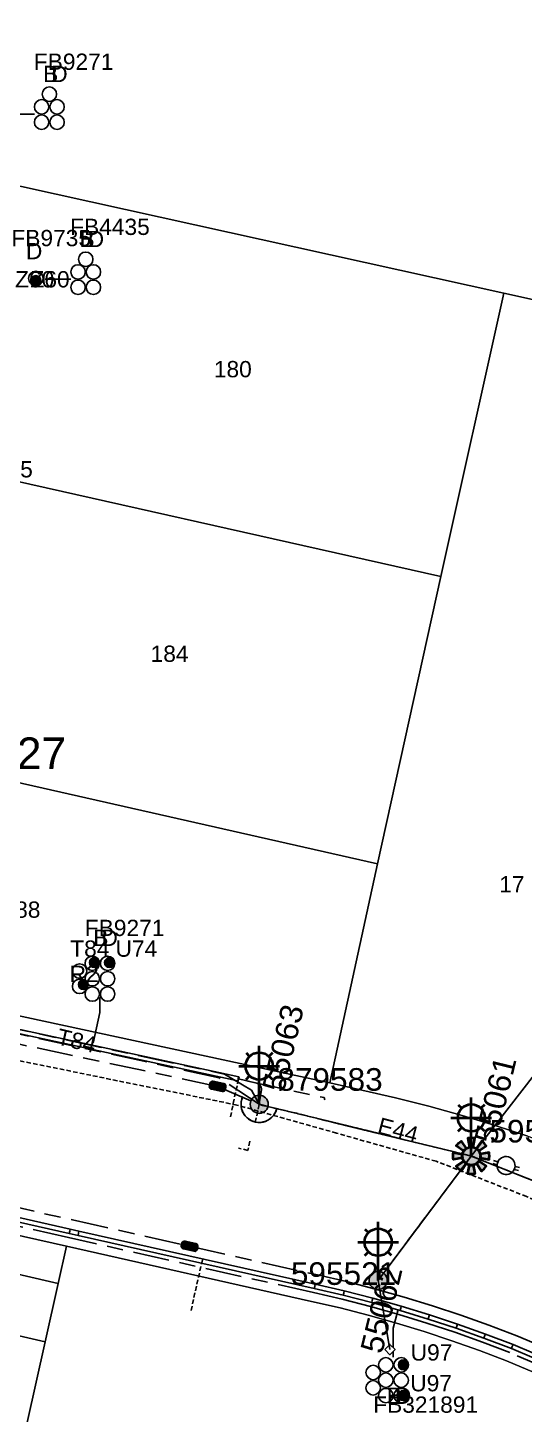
# Model space of a CAD drawing. Header units: metres. Extents: x 311347 to 316656, y 6252667 to 6255486.
# Drawn here: x 314244.8 to 314299.7, y 6254411.9 to 6254565.2 of the extents above; entities that cross this region are included whole.
import ezdxf
from ezdxf.enums import TextEntityAlignment as Align

# ---------------------------------------------------------------- set-up
doc = ezdxf.new("R2010")
doc.units = ezdxf.units.M
for name, pattern in [('Cable Exist OH', [1, 1, 0]), ('Cable Exist UG', [8.2, 4, -1.2, 1.8, -1.2]), ('DASHED', [0.75, 0.5, -0.25])]:
    doc.linetypes.add(name, pattern=pattern)
doc.layers.get('0').update_dxf_attribs({"color": 6})
for name, color, linetype, lineweight in [('Cadastre Buildings_SP_EXT', 9, 'Continuous', 5), ('Cadastre Land Parcels_SP_EXT', 9, 'Continuous', 5), ('Cadastre Roads_SP_EXT', 7, 'Continuous', 5)]:
    doc.layers.add(name, color=color, linetype=linetype, lineweight=lineweight)
for name, color, linetype in [('Duct_SP_EXT', 7, 'Continuous'), ('Equip_HV_EXT', 7, 'Continuous'), ('Equip_SP_LV_EXT', 7, 'Continuous'), ('Equip_SP_SL_EXT', 7, 'Continuous'), ('Mains_HV_EXT', 7, 'Continuous'), ('Mains_LV_EXT', 7, 'Continuous'), ('Mains_SL_EXT', 7, 'Continuous'), ('Services_SP_EXT', 7, 'Continuous'), ('Sub_SP_EXT', 7, 'Continuous'), ('SupportsOH_SP_TR_HV_LV_SL_EXT', 7, 'Continuous'), ('Trench_SP_EXT', 7, 'Continuous')]:
    doc.layers.add(name, color=color, linetype=linetype)
doc.layers.add('UNKNOWN_FEATURES', color=1, linetype='DASHED', plot=False)
doc.styles.add('iecARIAL', font='arial.ttf', dxfattribs={"height": 2})
doc.styles.add('POLE_LABEL', font='arial.ttf')
doc.styles.get("Standard").update_dxf_attribs({"font": 'arial.ttf'})

# ---------------------------------------------------------------- blocks, each defined once
blk = doc.blocks.new('SUB_PADMOUNT_EXT')
for points in [[(0, 0), (-3.84, 1.92), (-3.84, -1.92)], [(0, 0), (3.84, 1.92), (3.84, -1.92)]]:
    blk.add_hatch(color=256).paths.add_polyline_path(points)
for p, q in [((3.84, 1.92), (-3.84, -1.92)), ((-3.84, 1.92), (3.84, -1.92))]:
    blk.add_line(p, q)
blk.add_lwpolyline([(-3.84, -1.92), (3.84, -1.92), (3.84, 1.92), (-3.84, 1.92)], close=True)
for tag, height, flags, p in [('ASSET_NUM', 3.5, 8, (2, 2)), ('STREET_CODE', 0.2, 9, (1.5, 0)), ('CONSTRUCTED_VOLTAGE', 0.2, 9, (1.5, -0.2)), ('OPERATING_VOLTAGE', 0.2, 9, (1.5, -0.6)), ('ORIENTATION', 0.2, 9, (1.5, -0.8)), ('OWNED_BY', 0.2, 9, (1.5, -1)), ('OPERATED_BY', 0.2, 9, (1.5, -1.2)), ('SECONDARY_VOLTAGE', 0.2, 9, (1.5, -1.6)), ('NO_PHASES', 0.2, 9, (1.5, -0.4)), ('MAINTAINED_BY', 0.2, 9, (1.5, -1.4)), ('STATE', 0.2, 9, (1.5, -1.8)), ('SUBSTATION_TYPE', 0.2, 9, (1.5, -2.2)), ('STREETNAME', 0.2, 9, (1.5, -3)), ('PARENT', 0.2, 9, (1.5, -2)), ('USAGE', 0.2, 9, (1.5, -2.4)), ('LEGEND', 0.2, 9, (1.5, -2.6)), ('LOCATION', 0.2, 9, (1.5, -2.8)), ('SUBURB', 0.2, 9, (1.5, -3.2)), ('Z', 0.2, 1, (1.5, -3.6)), ('NOTES', 0.2, 9, (1.5, -3.4))]:
    blk.add_attdef(tag, text='', height=height, dxfattribs=dict(flags=flags)).set_placement(p, align=Align.MIDDLE_LEFT)
blk = doc.blocks.new('DUCT_EXT')
blk.add_circle((0, 0.8), 0.8)
at = {"flags": 1}
blk.add_attdef('Z', (0, 0), '', height=0.2, dxfattribs=at)
at = {"flags": 9}
for tag, p in [('DUCT_CODE', (0, 0)), ('XSECT_TYPE', (0, -0.2)), ('STATE', (0, -0.6)), ('FB_REFERENCE', (0, -0.4)), ('NOTES', (0, -0.8))]:
    blk.add_attdef(tag, text='', height=0.2, dxfattribs=at).set_placement(p, align=Align.MIDDLE_LEFT)
blk = doc.blocks.new('LV_OH_LINKS_OPEN_EXT')
for p, q in [((-0.17, 4.97), (-0.17, 5.46)), ((0.17, 4.97), (0.17, 5.46)), ((-0.17, 3), (-0.17, 2.5)), ((0.17, 3), (0.17, 2.5))]:
    blk.add_line(p, q)
blk.add_lwpolyline([(0, 2.99, 1), (0, 4.98, 1)], format="xyb", close=True)
at = {"flags": 9}
for tag, p in [('ACTUAL_STATUS', (0, 0)), ('CONSTRUCTED_VOLTAGE', (0, -0.2)), ('OPERATING_VOLTAGE', (0, -0.6)), ('ORIENTATION', (0, -0.8)), ('OWNED_BY', (0, -1)), ('STATE', (0, -1.2)), ('SWITCH_TYPE', (0, -1.4)), ('NO_PHASES', (0, -0.4)), ('USAGE', (0, -1.6)), ('LEGEND', (0, -1.8)), ('NOTES', (0, -2))]:
    blk.add_attdef(tag, text='', height=0.2, dxfattribs=at).set_placement(p, align=Align.MIDDLE_LEFT)
at = {"flags": 1}
blk.add_attdef('Z', (0, 0), '', height=0.2, dxfattribs=at)
blk = doc.blocks.new('SL_LANTERN_EXT')
at = {"lineweight": 40}
for p, q in [((0, 1.97), (0, 6.47)), ((-1.46, 5.68), (-1.06, 5.28)), ((1.46, 5.68), (1.06, 5.28)), ((-2.25, 4.22), (2.25, 4.22)), ((-1.46, 2.76), (-1.06, 3.16)), ((1.46, 2.76), (1.06, 3.16)), ((0, 0), (0, 2.72))]:
    blk.add_line(p, q, dxfattribs=at)
blk.add_circle((0, 4.22), 1.5, dxfattribs=at)
at = {"style": 'iecARIAL', "flags": 8}
blk.add_attdef('ASSET_NUM', (1.5, 1.5), '', height=2.5, dxfattribs=at)
for tag, p, height, flags in [('OPERATING_VOLTAGE', (0.98, -1.65), 0.2, 9), ('CONSTRUCTED_VOLTAGE', (0.98, -0.65), 0.2, 9), ('CONTROL_TYPE', (0.98, -0.85), 0.2, 9), ('LANTERN_PURPOSE', (0.98, -1.05), 0.2, 9), ('LANTERN_TYPE', (0.98, -1.25), 0.2, 9), ('NO_PHASES', (0.98, -1.45), 0.2, 9), ('LNUMBER', (2.18, -3.25), 2.5, 8), ('ORIENTATION', (0.98, -1.85), 0.2, 9), ('OWNED_BY', (0.98, -2.05), 0.2, 9), ('STATE', (0.98, -2.25), 0.2, 9), ('USAGE', (0.98, -2.45), 0.2, 9), ('CEXIST', (0.98, -2.65), 0.2, 9), ('CNEW', (0.98, -2.85), 0.2, 9), ('CNUMBER', (0.98, -3.05), 0.2, 9), ('CREMOVE', (0.98, -3.25), 0.2, 9), ('CREPLACE', (0.98, -3.45), 0.2, 9), ('LKINGHEIGHT', (0.98, -3.65), 0.2, 9), ('LBRACKET', (0.98, -3.85), 0.2, 9), ('LBRACKETVOCAB', (0.98, -4.05), 0.2, 9), ('LCATEGORY', (0.98, -4.25), 0.2, 9), ('LCHARGE1', (0.98, -4.45), 0.2, 9), ('LCHARGE1PERCENT', (0.98, -4.65), 0.2, 9), ('LCHARGE2', (0.98, -4.85), 0.2, 9), ('LCHARGE2PERCENT', (0.98, -5.05), 0.2, 9), ('LCHARGE3', (0.98, -5.25), 0.2, 9), ('LCHARGE3PERCENT', (0.98, -5.45), 0.2, 9), ('LEXIST', (0.98, -5.65), 0.2, 9), ('LLAMP', (0.98, -5.85), 0.2, 9), ('LLAMPVOCAB', (0.98, -6.05), 0.2, 9), ('LMAST', (0.98, -6.25), 0.2, 9), ('LMASTVOCAB', (0.98, -6.45), 0.2, 9), ('LNEW', (0.98, -6.65), 0.2, 9), ('LANTNUMBER', (0.98, -6.85), 0.2, 9), ('LOUTREACH', (0.98, -7.25), 0.2, 9), ('LOUTREACHVOCAB', (0.98, -7.45), 0.2, 9), ('LRATECODE', (0.98, -7.65), 0.2, 9), ('LREMOVE', (0.98, -7.85), 0.2, 9), ('STREETNAME', (0.98, -9.25), 0.2, 9), ('LREPLACE', (0.98, -8.05), 0.2, 9), ('LTYPE', (0.98, -8.25), 0.2, 9), ('LTYPEVOCAB', (0.98, -8.45), 0.2, 9), ('LEGEND', (0.98, -8.65), 0.2, 9), ('LOCATION', (0.98, -8.85), 0.2, 9), ('NOTES', (0.98, -9.05), 0.2, 9), ('SUBURB', (0.98, -9.45), 0.2, 1)]:
    blk.add_attdef(tag, p, '', height=height, dxfattribs=dict(flags=flags))
blk = doc.blocks.new('SL_NIGHTWATCH_EXT')
at = {"lineweight": 40}
h = blk.add_hatch(color=256, dxfattribs=at)
h.paths.add_polyline_path([(0.39, 1.96, 0.098491), (-0.39, 1.96), (-0.2, 0.98, -0.098491), (0.19, 0.98)])
h.paths.add_polyline_path([(0.55, 0.83, -0.098491), (0.83, 0.56), (1.66, 1.11, 0.098491), (1.11, 1.66)])
h.paths.add_polyline_path([(0.98, 0.2, -0.098491), (0.98, -0.19), (1.96, -0.39, 0.098491), (1.96, 0.39)])
h.paths.add_polyline_path([(0.83, -0.55, -0.098491), (0.56, -0.83), (1.11, -1.66, 0.098491), (1.66, -1.11)])
h.paths.add_polyline_path([(-0.19, -0.98), (-0.39, -1.96, 0.098491), (0.39, -1.96), (0.2, -0.98, -0.098491)])
h.paths.add_polyline_path([(-0.83, -0.56), (-1.66, -1.11, 0.098491), (-1.11, -1.66), (-0.55, -0.83, -0.098491)])
h.paths.add_polyline_path([(-0.98, 0.19), (-1.96, 0.39, 0.098491), (-1.96, -0.39), (-0.98, -0.2, -0.098491)])
h.paths.add_polyline_path([(-1.11, 1.66, 0.098491), (-1.66, 1.11), (-0.83, 0.55, -0.098491), (-0.56, 0.83)])
for p, q in [((-1.16, 1.63), (-1.16, 1.63, 0)), ((-1.1, 1.64), (-1.1, 1.64, 0)), ((1.08, 1.63), (1.08, 1.63, 0)), ((-0.86, -0.57), (-0.86, -0.57, 0)), ((0.82, -0.57), (0.82, -0.57, 0)), ((1.96, -0.37), (1.96, -0.37, 0)), ((1.13, -1.65), (1.13, -1.65, 0))]:
    blk.add_line(p, q, dxfattribs=at)
for points in [[(-0.56, 0.83, 0.098491), (-0.83, 0.55), (-1.66, 1.11, -0.098491), (-1.11, 1.66)], [(-0.2, 0.98, -0.098491), (0.19, 0.98), (0.39, 1.96, 0.098491), (-0.39, 1.96)], [(0.83, 0.56), (1.66, 1.11, 0.098491), (1.11, 1.66), (0.55, 0.83, -0.098491)], [(-0.98, 0.19, 0.098491), (-0.98, -0.2), (-1.96, -0.39, -0.098491), (-1.96, 0.39)], [(0.98, -0.19), (1.96, -0.39, 0.098491), (1.96, 0.39), (0.98, 0.2, -0.098491)], [(-0.83, -0.56, 0.098491), (-0.55, -0.83), (-1.11, -1.66, -0.098491), (-1.66, -1.11)], [(0.2, -0.98), (0.39, -1.96, -0.098491), (-0.39, -1.96), (-0.19, -0.98, 0.098491)], [(0.56, -0.83), (1.11, -1.66, 0.098491), (1.66, -1.11), (0.83, -0.55, -0.098491)]]:
    blk.add_lwpolyline(points, format="xyb", close=True, dxfattribs=at)
blk.add_circle((0, 0), 1, dxfattribs=at)
blk = doc.blocks.new('CCP_EXT')
at = {"flags": 9}
for tag, p in [('LIFE_SUPPORT', (0, -1.6)), ('STATE', (0, -1.8)), ('NOTES', (0, -2))]:
    blk.add_attdef(tag, text='', height=0.2, dxfattribs=at).set_placement(p, align=Align.MIDDLE_LEFT)
blk.add_wipeout([(0, 0.57), (0.57, 0), (0, -0.57), (-0.57, 0)])
blk.add_lwpolyline([(-0.57, 0), (0, 0.57), (0.57, 0), (0, -0.57), (-0.57, 0)])
at = {"flags": 1}
blk.add_attdef('Z', (0, 0), '', height=0.2, dxfattribs=at)
at = {"flags": 9}
for tag, p in [('CCP_TYPE', (0, 0)), ('CONSTRUCTED_VOLTAGE', (0, -0.2)), ('OPERATING_VOLTAGE', (0, -0.6)), ('ORIENTATION', (0, -0.8)), ('OWNED_BY', (0, -1)), ('NO_PHASES', (0, -0.4)), ('USAGE', (0, -1.2)), ('LEGEND', (0, -1.4))]:
    blk.add_attdef(tag, text='', height=0.2, dxfattribs=at).set_placement(p, align=Align.MIDDLE_LEFT)
blk = doc.blocks.new('POLE_EXT')
blk.add_hatch(color=256).paths.add_polyline_path([(-1, 0, 1), (1, 0, 1)])
blk.add_lwpolyline([(-1, 0, 1), (1, 0, 1)], format="xyb", close=True)
for tag, height, flags, p in [('pNumber', 2.5, 8, (-17.84, 2.07)), ('OWNED_BY', 0.2, 9, (1.35, -0.4)), ('SPECIAL_USE', 0.2, 9, (1.35, -0.8)), ('STATE', 0.2, 9, (1.35, -1)), ('cLV', 0.2, 9, (1.35, -1.4)), ('hDepth', 0.2, 9, (1.35, -1.6)), ('PARENT', 0.2, 9, (1.35, -0.6)), ('USAGE', 0.2, 9, (1.35, -1.2)), ('hDia', 0.2, 9, (1.35, -1.8)), ('cHV', 0.2, 9, (1.35, -2)), ('LBRACKET', 0.2, 9, (1.35, -2.2)), ('LExisting', 0.2, 9, (1.35, -2.4)), ('LANTNUMBER', 0.2, 9, (1.35, -2.6)), ('LOther', 0.2, 9, (1.35, -2.8)), ('LRemove', 0.2, 9, (1.35, -3)), ('cLinedev', 0.2, 9, (1.35, -3.4)), ('pExisting', 0.2, 9, (1.35, -3.8)), ('pFooting', 0.2, 9, (1.35, -4.4)), ('pNew', 0.2, 9, (1.35, -4.6)), ('LEGEND', 0.2, 9, (1.35, -3.2)), ('LOCATION', 0.2, 9, (1.35, -3.6)), ('PFNUMBER', 0.2, 9, (1.35, -4)), ('NEWPFNUMBER', 0.2, 9, (1.35, -4.2)), ('pRelocate', 0.2, 9, (1.35, -5)), ('pRemove', 0.2, 9, (1.35, -5.2)), ('pReplace', 0.2, 9, (1.35, -5.4)), ('pStay', 0.2, 9, (1.35, -5.6)), ('pType', 0.2, 9, (1.35, -5.8)), ('cspan', 0.2, 9, (1.35, -6)), ('STREETNAME', 0.2, 9, (1.35, -6.2)), ('SUBURB', 0.2, 9, (1.35, -6.4)), ('OPERATED_BY', 0.2, 9, (1.36, -7.01)), ('NOTES', 0.2, 9, (1.35, -6.6)), ('MAINTAINED_BY', 0.2, 9, (1.36, -6.81))]:
    blk.add_attdef(tag, text='', height=height, dxfattribs=dict(flags=flags)).set_placement(p, align=Align.MIDDLE_LEFT)
at = {"style": 'POLE_LABEL'}
for tag, height, flags, p in [('ASSET_NUM', 2.5, 8, (2, 2)), ('STRUCTURE_PLANT_NUMBER', 0.2, 9, (1.35, 0.03)), ('STREET_CODE', 0.2, 9, (1.35, -0.2))]:
    blk.add_attdef(tag, text='', height=height, dxfattribs=dict(at, flags=flags)).set_placement(p, align=Align.MIDDLE_LEFT)
at = {"flags": 1}
blk.add_attdef('Z', (1.35, -7.33), '', height=0.2, dxfattribs=at)
blk = doc.blocks.new('HV_STJ_EXT')
h = blk.add_hatch(color=256)
edge = h.paths.add_edge_path()
edge.add_ellipse((-0.59, 0.13), major_axis=(0.226, 0.226), ratio=1, start_angle=45, end_angle=135)
edge.add_line((-0.91, 0.13), (-0.91, -0.13))
edge.add_ellipse((-0.59, -0.13), major_axis=(0.226, 0.226), ratio=1, start_angle=135, end_angle=225)
edge.add_line((-0.59, -0.45), (0.59, -0.45))
edge.add_ellipse((0.59, -0.13), major_axis=(-0.226, 0.226), ratio=1, start_angle=135, end_angle=225)
edge.add_line((0.91, -0.13), (0.91, 0.13))
edge.add_ellipse((0.59, 0.13), major_axis=(-0.226, 0.226), ratio=1, start_angle=225, end_angle=315)
edge.add_line((0.59, 0.45), (-0.59, 0.45))
blk.add_lwpolyline([(-0.91, 0.13), (-0.91, -0.13, 0.414214), (-0.59, -0.45), (0.59, -0.45, 0.414214), (0.91, -0.13), (0.91, 0.13, 0.414214), (0.59, 0.45), (-0.59, 0.45, 0.414214)], format="xyb", close=True)
for tag, flags, p in [('ORIENTATION', 9, (1.5, 0)), ('Z', 1, (1.5, -0.8)), ('USAGE', 9, (1.5, -0.2)), ('LEGEND', 9, (1.5, -0.4)), ('NOTES', 9, (1.5, -0.6))]:
    blk.add_attdef(tag, text='', height=0.2, dxfattribs=dict(flags=flags)).set_placement(p, align=Align.MIDDLE_LEFT)
blk = doc.blocks.new('CABLE_LARGE_EXT')
h = blk.add_hatch(color=256)
edge = h.paths.add_edge_path()
edge.add_arc((0, 0.55), 0.55, 0, 360)
blk.add_circle((0, 0.55), 0.55)
at = {"flags": 1}
blk.add_attdef('Z', (0, 0), '', height=0.2, dxfattribs=at)
at = {"flags": 9}
for tag, p in [('COND_CODE', (0, 0)), ('STATE', (0, -0.4)), ('XSECT_SIZE', (0, -0.6)), ('FB_REFERENCE', (0, -0.2)), ('NOTES', (0, -0.8))]:
    blk.add_attdef(tag, text='', height=0.2, dxfattribs=at).set_placement(p, align=Align.MIDDLE_LEFT)

msp = doc.modelspace()

# ---------------------------------------------------------------- linework, layer by layer
at = {"layer": 'Cadastre Land Parcels_SP_EXT', "linetype": 'Continuous'}
for points in [[(314323.42, 6254530.12), (314341.64, 6254611.54), (314256.12, 6254630.62), (314242.32, 6254569.74), (314237.6, 6254548.94), (314240.21, 6254548.49), (314297.4, 6254535.87), (314323.42, 6254530.12)], [(314297.4, 6254535.87), (314240.21, 6254548.49), (314233.31, 6254517.35), (314290.45, 6254504.54), (314297.4, 6254535.87)], [(314323.42, 6254530.12), (314297.4, 6254535.87), (314290.45, 6254504.54), (314283.43, 6254472.77), (314278.16, 6254448.53), (314281.7, 6254447.73), (314285.42, 6254446.88), (314289.12, 6254445.95), (314292.79, 6254444.92), (314296.44, 6254443.82), (314300.07, 6254442.62), (314303.67, 6254441.34), (314307.23, 6254439.98), (314327.26, 6254529.27), (314323.42, 6254530.12)], [(314290.45, 6254504.54), (314233.31, 6254517.35), (314226.23, 6254485.71), (314283.43, 6254472.77), (314290.45, 6254504.54)], [(314283.43, 6254472.77), (314226.23, 6254485.71), (314223.56, 6254473.55), (314223.68, 6254467.06), (314227.8, 6254461.16), (314230.95, 6254458.72), (314278.16, 6254448.53), (314283.43, 6254472.77)], [(314212.1, 6254434.67), (314248.12, 6254426.34), (314249.04, 6254430.46), (314213.12, 6254438.56), (314212.1, 6254434.67)], [(314210.42, 6254428.27), (314246.69, 6254419.89), (314248.12, 6254426.34), (314212.1, 6254434.67), (314210.42, 6254428.27)], [(314246.69, 6254419.89), (314210.42, 6254428.27), (314206.81, 6254414.6), (314209.22, 6254413.95), (314243.7, 6254406.53), (314246.69, 6254419.89)]]:
    msp.add_lwpolyline(points, close=True, dxfattribs=at)
at = {"layer": 'Duct_SP_EXT'}
for p, q in [((314267.99, 6254448.74), (314230.11, 6254456.94)), ((314268.09, 6254449.21), (314230.21, 6254457.41)), ((314267.99, 6254448.74), (314268.04, 6254448.98)), ((314268.02, 6254448.74), (314267.99, 6254448.74)), ((314268.02, 6254448.74), (314268.07, 6254448.97)), ((314268.09, 6254449.21), (314268.04, 6254448.98)), ((314268.13, 6254449.2), (314268.07, 6254448.97)), ((314268.13, 6254449.2), (314268.09, 6254449.21)), ((314213.44, 6254439.98), (314249.36, 6254431.88)), ((314213.55, 6254440.45), (314249.47, 6254432.35)), ((314249.36, 6254431.88), (314249.42, 6254432.12)), ((314249.36, 6254431.88), (314250.33, 6254431.67)), ((314249.47, 6254432.35), (314249.42, 6254432.12)), ((314249.47, 6254432.35), (314250.43, 6254432.13)), ((314250.33, 6254431.67), (314250.38, 6254431.9)), ((314250.33, 6254431.67), (314250.38, 6254431.9)), ((314250.43, 6254432.13), (314250.38, 6254431.9)), ((314250.43, 6254432.13), (314250.38, 6254431.9)), ((314250.43, 6254432.13), (314250.43, 6254432.13)), ((314250.43, 6254432.13), (314276.56, 6254426.26)), ((314250.33, 6254431.67), (314250.33, 6254431.67)), ((314250.33, 6254431.67), (314276.45, 6254425.8)), ((314276.45, 6254425.8), (314276.5, 6254426.03)), ((314276.45, 6254425.8), (314279.64, 6254425.06)), ((314276.56, 6254426.26), (314276.5, 6254426.03)), ((314276.56, 6254426.26), (314279.76, 6254425.53)), ((314279.64, 6254425.06), (314279.7, 6254425.29)), ((314279.64, 6254425.06), (314282.8, 6254424.25)), ((314279.76, 6254425.53), (314279.7, 6254425.29)), ((314279.76, 6254425.53), (314282.92, 6254424.71)), ((314282.8, 6254424.25), (314282.86, 6254424.48)), ((314282.8, 6254424.25), (314285.93, 6254423.37)), ((314282.92, 6254424.71), (314282.86, 6254424.48)), ((314282.92, 6254424.71), (314286.07, 6254423.83)), ((314285.93, 6254423.37), (314286, 6254423.6)), ((314285.93, 6254423.37), (314289.04, 6254422.41)), ((314286.07, 6254423.83), (314286, 6254423.6)), ((314286.07, 6254423.83), (314289.19, 6254422.87)), ((314289.04, 6254422.41), (314289.12, 6254422.64)), ((314289.19, 6254422.87), (314289.12, 6254422.64)), ((314289.19, 6254422.87), (314292.29, 6254421.85)), ((314289.04, 6254422.41), (314292.13, 6254421.39)), ((314292.13, 6254421.39), (314292.21, 6254421.62)), ((314292.13, 6254421.39), (314295.2, 6254420.3)), ((314292.29, 6254421.85), (314292.21, 6254421.62)), ((314292.29, 6254421.85), (314295.37, 6254420.75)), ((314295.2, 6254420.3), (314295.28, 6254420.52)), ((314295.2, 6254420.3), (314298.25, 6254419.14)), ((314295.37, 6254420.75), (314295.28, 6254420.52)), ((314295.37, 6254420.75), (314298.43, 6254419.58)), ((314298.43, 6254419.58), (314298.34, 6254419.36)), ((314298.43, 6254419.58), (314302.93, 6254417.68)), ((314298.25, 6254419.14), (314298.34, 6254419.36)), ((314298.25, 6254419.14), (314302.74, 6254417.24))]:
    msp.add_line(p, q, dxfattribs=at)
for points in [[(314245.52, 6254555.65), (314242.9, 6254555.65), (314240, 6254555.9)], [(314249.51, 6254537.42), (314246.68, 6254537.42)], [(314252.74, 6254457.99), (314252.74, 6254456.32), (314251.99, 6254452.94)], [(314285.16, 6254418.18), (314285.16, 6254421.39), (314285.7, 6254423.32)]]:
    msp.add_lwpolyline(points, dxfattribs=at)
at = {"layer": 'Mains_HV_EXT', "linetype": 'Cable Exist UG'}
for points in [[(314265.76, 6254448.14), (314228.71, 6254456.04), (314224.98, 6254458.52), (314220.44, 6254465.06), (314220.58, 6254474.73), (314223.05, 6254484.87), (314233.09, 6254482.83), (314233.41, 6254484.73)], [(314265.76, 6254448.14), (314270.36, 6254446.16)], [(314208.88, 6254434.17), (314209.65, 6254437.12), (314209.65, 6254437.12), (314210.96, 6254442.12), (314239.26, 6254435.73), (314241.56, 6254435.21), (314241.56, 6254435.21), (314249.72, 6254433.37), (314262.66, 6254430.47)]]:
    msp.add_lwpolyline(points, dxfattribs=at)
at = {"layer": 'Mains_HV_EXT', "linetype": 'Continuous'}
msp.add_lwpolyline([(314268.52, 6254446.95, 1.088481), (314272.3, 6254445.68)], format="xyb", dxfattribs=at)
at = {"layer": 'Mains_HV_EXT', "linetype": 'Cable Exist OH'}
msp.add_lwpolyline([(314334.67, 6254424.15), (314293.81, 6254440.44), (314270.36, 6254446.16)], dxfattribs=at)
at = {"layer": 'Mains_LV_EXT', "linetype": 'Cable Exist UG'}
msp.add_lwpolyline([(314270.36, 6254446.16), (314265.93, 6254449.09), (314231.69, 6254456.58), (314231.06, 6254455.53), (314228.54, 6254456.01), (314228.89, 6254457.72), (314226.22, 6254459.46), (314221.68, 6254466), (314221.33, 6254469.55), (314219.78, 6254469.64), (314219.62, 6254472.17), (314221.3, 6254472.44), (314221.56, 6254474.39), (314223.75, 6254484.43), (314231.75, 6254483.71), (314233.41, 6254484.73)], dxfattribs=at)
at = {"layer": 'Mains_LV_EXT', "linetype": 'Continuous'}
msp.add_lwpolyline([(314268.55, 6254447.02, 1.111126), (314272.3, 6254445.68)], format="xyb", dxfattribs=at)
at = {"layer": 'Mains_LV_EXT', "linetype": 'Cable Exist OH'}
for points in [[(314270.36, 6254446.16), (314293.81, 6254440.44)], [(314334.69, 6254424.14), (314293.81, 6254440.44)]]:
    msp.add_lwpolyline(points, dxfattribs=at)
at = {"layer": 'Mains_SL_EXT', "linetype": 'Cable Exist UG'}
msp.add_lwpolyline([(314230.12, 6254457), (314232.94, 6254456.79), (314266.53, 6254449.49), (314269.49, 6254447.71), (314270.36, 6254446.16)], dxfattribs=at)
at = {"layer": 'Mains_SL_EXT', "linetype": 'Cable Exist OH'}
for points in [[(314270.36, 6254446.16), (314277.24, 6254444.48)], [(314277.24, 6254444.48), (314293.81, 6254440.44)], [(314283.51, 6254426.69), (314293.81, 6254440.44)], [(314293.81, 6254440.44), (314334.69, 6254424.14)]]:
    msp.add_lwpolyline(points, dxfattribs=at)
at = {"layer": 'Services_SP_EXT'}
msp.add_lwpolyline([(314302.19, 6254451.26), (314293.81, 6254440.44)], dxfattribs=at)
at = {"layer": 'Trench_SP_EXT', "linetype": 'Cable Exist UG'}
msp.add_lwpolyline([(314268.07, 6254448.97), (314270.1, 6254448.49), (314270.1, 6254448.49, -0.388748), (314270.6, 6254447.75), (314270.6, 6254447.75), (314270.37, 6254446.22)], format="xyb", dxfattribs=at)
msp.add_lwpolyline([(314269.09, 6254448.73), (314277.53, 6254446.9), (314277.62, 6254446.64)], dxfattribs=at)
at = {"layer": 'UNKNOWN_FEATURES'}
for points in [[(314267.17, 6254444.77), (314268.07, 6254448.97)], [(314269.92, 6254444.17), (314270.37, 6254446.22)], [(314270.53, 6254446.08), (314275.38, 6254444.97)], [(314269.32, 6254442.07), (314269.1, 6254441.07), (314268.07, 6254441.32)], [(314264.08, 6254428.96), (314262.8, 6254423.28)]]:
    msp.add_lwpolyline(points, dxfattribs=at)

# ---------------------------------------------------------------- block references
at = {"layer": 'Duct_SP_EXT'}
for name, p in [('DUCT_EXT', (314247.15, 6254557.07)), ('DUCT_EXT', (314246.3, 6254555.67)), ('DUCT_EXT', (314248, 6254555.67)), ('DUCT_EXT', (314246.3, 6254553.97)), ('DUCT_EXT', (314248, 6254553.97)), ('DUCT_EXT', (314251.17, 6254538.81)), ('DUCT_EXT', (314245.66, 6254536.7)), ('CABLE_LARGE_EXT', (314245.66, 6254536.7)), ('DUCT_EXT', (314250.32, 6254537.41)), ('DUCT_EXT', (314252.02, 6254537.41)), ('DUCT_EXT', (314250.32, 6254535.71)), ('DUCT_EXT', (314252.02, 6254535.71)), ('CABLE_LARGE_EXT', (314252.14, 6254461.29)), ('CABLE_LARGE_EXT', (314253.81, 6254461.29)), ('CABLE_LARGE_EXT', (314250.91, 6254458.85))]:
    msp.add_blockref(name, p, dxfattribs=at)
for name, p, rotation in [('DUCT_EXT', (314252.7, 6254461.75), 89.97372091292216), ('DUCT_EXT', (314254.4, 6254461.75), 89.97372091292216), ('DUCT_EXT', (314251.3, 6254460.9), 89.97372091292216), ('DUCT_EXT', (314251.3, 6254459.2), 89.97372091292216), ('DUCT_EXT', (314252.7, 6254460.05), 89.97372091292216), ('DUCT_EXT', (314254.4, 6254460.05), 89.97372091292216), ('DUCT_EXT', (314252.7, 6254458.35), 89.97372091292216), ('DUCT_EXT', (314254.4, 6254458.35), 89.97372091292216), ('DUCT_EXT', (314285.16, 6254417.35), 89.97372091292216), ('DUCT_EXT', (314286.86, 6254417.35), 89.97372091292216), ('DUCT_EXT', (314283.76, 6254416.5), 89.97372091292216), ('DUCT_EXT', (314283.76, 6254414.8), 89.97372091292216), ('DUCT_EXT', (314285.16, 6254415.65), 89.97372091292216), ('DUCT_EXT', (314286.86, 6254415.65), 89.97372091292216), ('DUCT_EXT', (314285.16, 6254413.95), 89.97372091292216), ('DUCT_EXT', (314286.86, 6254413.95), 89.97372091292216), ('CABLE_LARGE_EXT', (314286.86, 6254413.95), 90.01066576729158)]:
    msp.add_blockref(name, p, dxfattribs=dict(at, rotation=rotation))
at = {"layer": 'Equip_HV_EXT'}
for p, rotation in [((314265.76, 6254448.14), 347.9740996302228), ((314262.66, 6254430.47), 167.3443852348477)]:
    msp.add_blockref('HV_STJ_EXT', p, dxfattribs=dict(at, rotation=rotation))
at = {"layer": 'Equip_SP_LV_EXT', "rotation": 254.712481697698}
msp.add_blockref('LV_OH_LINKS_OPEN_EXT', (314293.81, 6254440.44), dxfattribs=at)
at = {"layer": 'Equip_SP_SL_EXT'}
ref = msp.add_blockref('SL_LANTERN_EXT', (314270.36, 6254446.16), dxfattribs=at)
ref.add_attrib('ASSET_NUM', '55063', dxfattribs={"layer": '0', "height": 2.5, "rotation": 76.6376, "style": 'iecARIAL'}).set_placement((314271.86, 6254447.66), align=Align.MIDDLE_LEFT)
ref = msp.add_blockref('SL_LANTERN_EXT', (314293.81, 6254440.44), dxfattribs=at)
ref.add_attrib('ASSET_NUM', '55061', dxfattribs={"layer": '0', "height": 2.5, "rotation": 76.2721, "style": 'iecARIAL'}).set_placement((314295.31, 6254441.94), align=Align.MIDDLE_LEFT)
msp.add_blockref('SL_NIGHTWATCH_EXT', (314293.81, 6254440.44), dxfattribs=at)
ref = msp.add_blockref('SL_LANTERN_EXT', (314283.51, 6254426.69), dxfattribs=at)
ref.add_attrib('ASSET_NUM', '55062', dxfattribs={"layer": '0', "height": 2.5, "rotation": 76.3999, "style": 'iecARIAL'}).set_placement((314285.01, 6254428.19), align=Align.MIDDLE_RIGHT)
at = {"layer": 'Sub_SP_EXT'}
ref = msp.add_blockref('SUB_PADMOUNT_EXT', (314233.41, 6254484.73), dxfattribs=at)
ref.add_attrib('ASSET_NUM', '18727', dxfattribs={"layer": '0', "height": 3.5}).set_placement((314235.41, 6254484.98), align=Align.MIDDLE_LEFT)
at = {"layer": 'SupportsOH_SP_TR_HV_LV_SL_EXT'}
ref = msp.add_blockref('POLE_EXT', (314270.36, 6254446.16), dxfattribs=at)
ref.add_attrib('ASSET_NUM', '879583', dxfattribs={"layer": '0', "height": 2.5, "style": 'POLE_LABEL'}).set_placement((314272.36, 6254446.91), align=Align.BOTTOM_LEFT)
ref = msp.add_blockref('POLE_EXT', (314293.81, 6254440.44), dxfattribs=at)
ref.add_attrib('ASSET_NUM', '595524', dxfattribs={"layer": '0', "height": 2.5, "style": 'POLE_LABEL'}).set_placement((314295.81, 6254441.19), align=Align.BOTTOM_LEFT)
ref = msp.add_blockref('POLE_EXT', (314283.51, 6254426.69), dxfattribs=at)
ref.add_attrib('ASSET_NUM', '595521', dxfattribs={"layer": '0', "height": 2.5, "style": 'POLE_LABEL'}).set_placement((314285.51, 6254427.44), align=Align.MIDDLE_RIGHT)

# ---------------------------------------------------------------- texts
at = {"layer": 'Cadastre Land Parcels_SP_EXT'}
for s, p in [('180', (314265.34, 6254526.56)), ('184', (314258.35, 6254495.09)), ('17', (314296.9, 6254469.6)), ('188', (314241.97, 6254466.79))]:
    msp.add_text(s, height=1.8, dxfattribs=at).set_placement(p)
at = {"layer": 'Duct_SP_EXT'}
for s, p in [('FB9271', (314245.43, 6254560.56)), ('B', (314246.46, 6254559.21)), ('D', (314247.36, 6254559.21)), ('FB4435', (314249.45, 6254542.3)), ('FB9735', (314242.95, 6254541.06)), ('B', (314250.49, 6254540.95)), ('D', (314251.39, 6254540.95)), ('D', (314244.56, 6254539.61)), ('Z60', (314243.36, 6254536.5)), ('Z60', (314245.06, 6254536.5)), ('FB4435', (314236.52, 6254515.49)), ('FB9271', (314251.07, 6254464.77)), ('T84', (314249.46, 6254462.48)), ('B', (314252.01, 6254463.67)), ('D', (314252.91, 6254463.67)), ('U74', (314254.47, 6254462.48)), ('R2', (314249.39, 6254459.69)), ('U97', (314287.1, 6254417.82)), ('U97', (314287.06, 6254414.42)), ('FB321891', (314282.96, 6254412.05)), ('B', (314284.46, 6254413.03)), ('D', (314285.36, 6254413.03))]:
    msp.add_text(s, height=1.8, dxfattribs=at).set_placement(p)
at = {"layer": 'Mains_LV_EXT'}
for s, rotation, p in [('T84', 346.6284, (314247.85, 6254452.82)), ('E44', 345.188, (314283.32, 6254443))]:
    msp.add_text(s, height=1.8, rotation=rotation, dxfattribs=at).set_placement(p)

# ---------------------------------------------------------------- next in the draw order: block references
at = {"layer": 'Services_SP_EXT'}
msp.add_blockref('CCP_EXT', (314284.81, 6254419.04), dxfattribs=at)

# ---------------------------------------------------------------- next in the draw order: linework, layer by layer
at = {"layer": 'Cadastre Buildings_SP_EXT', "linetype": 'Continuous'}
msp.add_lwpolyline([(314237.52, 6254378.9), (314300.5, 6254364.81), (314301.74, 6254364.42), (314302.95, 6254363.94), (314304.12, 6254363.39), (314305.26, 6254362.75), (314306.34, 6254362.03), (314307.39, 6254361.24), (314312.48, 6254368.13), (314321.23, 6254407.83), (314302.17, 6254415.9), (314297.71, 6254417.78), (314294.7, 6254418.93), (314291.66, 6254420.01), (314288.6, 6254421.02), (314285.52, 6254421.97), (314282.42, 6254422.84), (314279.3, 6254423.64), (314276.13, 6254424.37), (314249.04, 6254430.46), (314248.12, 6254426.34), (314246.69, 6254419.89), (314243.7, 6254406.53), (314237.52, 6254378.9)], close=True, dxfattribs=at)
at = {"layer": 'Cadastre Roads_SP_EXT', "linetype": 'Continuous'}
msp.add_lwpolyline([(314300.07, 6254442.62), (314296.44, 6254443.82), (314292.79, 6254444.92), (314289.12, 6254445.95), (314285.42, 6254446.88), (314281.69, 6254447.73), (314278.16, 6254448.53), (314230.95, 6254458.72), (314227.8, 6254461.16), (314220.19, 6254449.44), (314213.12, 6254438.56), (314249.04, 6254430.46), (314276.13, 6254424.37), (314279.3, 6254423.64), (314282.42, 6254422.84), (314285.52, 6254421.97), (314288.6, 6254421.02), (314291.66, 6254420.01), (314294.7, 6254418.93), (314297.71, 6254417.78), (314302.17, 6254415.9)], dxfattribs=at)
at = {"layer": 'Mains_HV_EXT', "linetype": 'Cable Exist UG'}
for points in [[(314302.57, 6254416.81), (314298.08, 6254418.7), (314295.05, 6254419.86), (314291.99, 6254420.95), (314288.91, 6254421.97), (314285.81, 6254422.92), (314282.68, 6254423.8), (314279.54, 6254424.61), (314276.36, 6254425.34), (314249.28, 6254431.42), (314241.12, 6254433.26), (314238.82, 6254433.78), (314212.99, 6254439.61), (314196.79, 6254443.19), (314197.15, 6254443.13), (314197.15, 6254443.13), (314194.14, 6254430.18), (314190.86, 6254415.35), (314187.54, 6254400.44), (314185.15, 6254389.89), (314183.03, 6254381.11), (314183.03, 6254381.11), (314174.08, 6254383.01), (314172.96, 6254381.19)], [(314262.66, 6254430.47), (314276.8, 6254427.29), (314280.02, 6254426.55), (314283.2, 6254425.73), (314286.37, 6254424.84), (314289.52, 6254423.88), (314292.64, 6254422.84), (314295.74, 6254421.74), (314298.83, 6254420.56), (314303.35, 6254418.66), (314322.4, 6254410.59), (314353.67, 6254397.43), (314353.67, 6254397.43), (314417.75, 6254371.66)]]:
    msp.add_lwpolyline(points, dxfattribs=at)
at = {"layer": 'Services_SP_EXT'}
msp.add_lwpolyline([(314284.81, 6254419.04), (314283.51, 6254426.69), (314293.81, 6254440.44)], dxfattribs=at)
at = {"layer": 'UNKNOWN_FEATURES'}
msp.add_lwpolyline([(314403.22, 6254394.94), (314380.65, 6254403.83), (314307.71, 6254432.74), (314299.92, 6254435.96), (314289.92, 6254439.86), (314278.91, 6254442.97), (314267.9, 6254446.08), (314241.66, 6254451.42), (314234.66, 6254452.86), (314234.66, 6254452.86, -0.381876), (314220.2, 6254475.44)], format="xyb", dxfattribs=at)

# ---------------------------------------------------------------- next in the draw order: block references
at = {"layer": 'Duct_SP_EXT', "rotation": 89.96507298493623}
msp.add_blockref('CABLE_LARGE_EXT', (314286.86, 6254417.35), dxfattribs=at)

doc.saveas('drawing.dxf')
